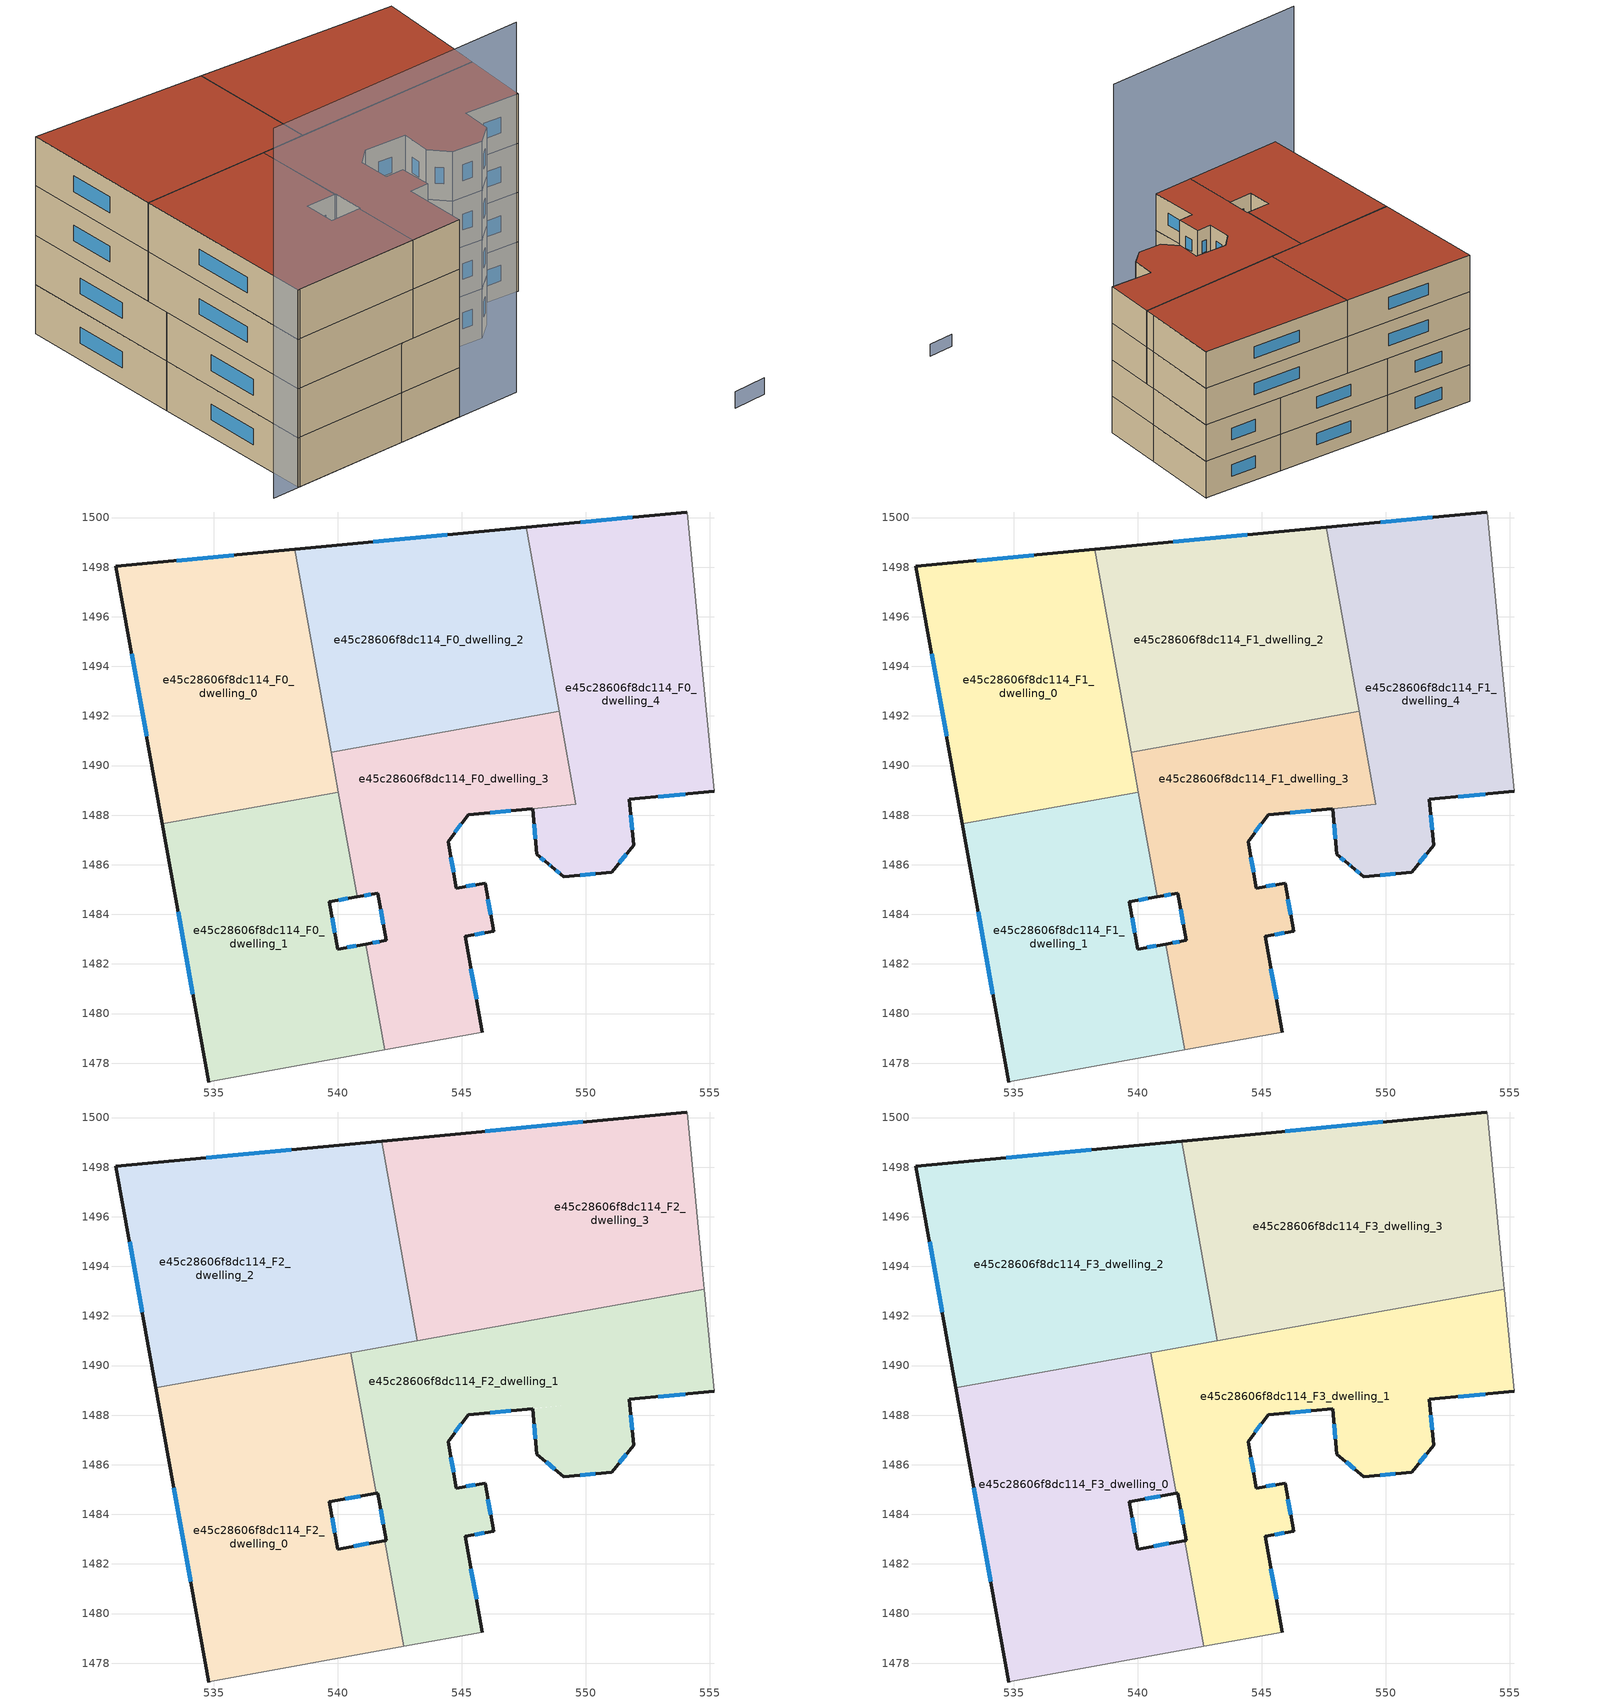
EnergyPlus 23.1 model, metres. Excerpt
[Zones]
e45c28606f8dc114_F0_dwelling_0
 floor ground (EU_floor_Construction): 538.27,1498.72 540.03,1488.92 532.93,1487.65 531.06,1498.03 z0
 wall outside (EU_wall_Construction): 538.27,1498.72 531.06,1498.03 532.93,1487.65 z0:3
 wall to e45c28606f8dc114_F0_dwelling_1 (EU_wall_Construction): 532.93,1487.65 540.03,1488.92 z0:3
 wall to e45c28606f8dc114_F0_dwelling_2 (EU_wall_Construction): 539.74,1490.54 538.27,1498.72 z0:3
 wall to e45c28606f8dc114_F0_dwelling_3 (EU_wall_Construction): 540.03,1488.93 539.74,1490.54 z0:3
 window (EU_Window_Construction): 531.7,1494.5 532.29,1491.18 / 535.82,1498.49 533.51,1498.27 z1.02:1.98
e45c28606f8dc114_F0_dwelling_1
 floor ground (EU_floor_Construction): 540.03,1488.92 540.79,1484.71 539.67,1484.51 540.01,1482.6 541.13,1482.81 541.9,1478.54 534.92,1477.27 534.8,1477.24 532.93,1487.65 z0
 wall outside (EU_wall_Construction): 541.13,1482.81 540.01,1482.6 539.67,1484.51 540.79,1484.71 / 532.93,1487.65 534.8,1477.24 z0:3
 wall to e45c28606f8dc114_F0_dwelling_3 (EU_wall_Construction): 541.9,1478.54 541.13,1482.81 / 540.79,1484.71 540.03,1488.92 z0:3
 wall adiabatic (EU_wall_Construction): 534.8,1477.24 534.92,1477.27 541.9,1478.54 z0:3
 window (EU_Window_Construction): 539.89,1483.25 539.78,1483.86 / 540.75,1482.74 540.39,1482.67 / 533.57,1484.11 534.17,1480.78 / 540.05,1484.58 540.41,1484.64 z1.02:1.98
e45c28606f8dc114_F0_dwelling_2
 floor ground (EU_floor_Construction): 547.59,1499.61 548.93,1492.19 539.74,1490.54 538.27,1498.72 z0
 wall outside (EU_wall_Construction): 547.59,1499.61 538.27,1498.72 z0:3
 wall to e45c28606f8dc114_F0_dwelling_3 (EU_wall_Construction): 539.74,1490.54 548.93,1492.19 z0:3
 wall to e45c28606f8dc114_F0_dwelling_4 (EU_wall_Construction): 548.93,1492.19 547.59,1499.61 z0:3
 window (EU_Window_Construction): 544.42,1499.3 541.44,1499.02 z1.02:1.98
e45c28606f8dc114_F0_dwelling_3
 floor ground (EU_floor_Construction): 548.93,1492.19 549.6,1488.44 545.26,1488.02 544.45,1486.94 544.79,1485.05 545.94,1485.26 546.3,1483.32 545.14,1483.12 545.84,1479.25 541.9,1478.54 541.13,1482.81 541.96,1482.96 541.62,1484.86 540.79,1484.71 539.74,1490.54 z0
 wall outside (EU_wall_Construction): 545.84,1479.25 545.14,1483.12 546.3,1483.32 545.94,1485.26 544.79,1485.05 544.45,1486.94 545.26,1488.02 547.85,1488.27 / 540.79,1484.71 541.62,1484.86 541.96,1482.96 541.13,1482.81 z0:3
 wall adiabatic (EU_wall_Construction): 541.9,1478.54 545.84,1479.25 z0:3
 wall to e45c28606f8dc114_F0_dwelling_4 (EU_wall_Construction): 547.86,1488.27 549.6,1488.43 / 549.6,1488.44 548.93,1492.19 z0:3
 window (EU_Window_Construction): 545.55,1485.19 545.18,1485.13 / 546.17,1483.98 546.06,1484.6 / 545.53,1483.19 545.9,1483.25 / 545.6,1480.57 545.38,1481.8 / 541.68,1482.9 541.41,1482.86 / 541.74,1484.21 541.85,1483.6 / 541.07,1484.76 541.34,1484.81 / 546.14,1488.11 546.97,1488.18 / 544.73,1487.31 544.99,1487.65 / 544.67,1485.7 544.57,1486.3 z1.02:1.98
e45c28606f8dc114_F0_dwelling_4
 floor ground (EU_floor_Construction): 554.1,1500.22 554.7,1493.89 555.18,1488.96 551.76,1488.63 551.94,1486.79 551.04,1485.7 549.13,1485.52 548.63,1485.93 548.49,1486.04 548.03,1486.42 547.86,1488.27 549.6,1488.43 547.59,1499.61 554.07,1500.22 z0
 wall outside (EU_wall_Construction): 554.07,1500.22 547.59,1499.61 / 547.86,1488.27 548.03,1486.42 548.49,1486.04 548.63,1485.93 549.13,1485.52 551.04,1485.7 551.94,1486.79 551.76,1488.63 555.18,1488.96 z0:3
 wall adiabatic (EU_wall_Construction): 555.18,1488.96 554.7,1493.89 554.1,1500.22 554.07,1500.22 z0:3
 window (EU_Window_Construction): 551.87,1500.01 549.8,1499.82 / 552.92,1488.75 554.01,1488.85 / 551.88,1487.42 551.82,1488.01 / 551.35,1486.07 551.64,1486.42 / 549.78,1485.58 550.39,1485.64 / 548.8,1485.79 548.96,1485.66 / 548.54,1486 548.58,1485.97 / 548.19,1486.29 548.34,1486.17 / 547.92,1487.64 547.97,1487.05 z1.02:1.98
e45c28606f8dc114_F1_dwelling_0
 floor to e45c28606f8dc114_F0_dwelling_0 (EU_floor_Construction): 538.27,1498.72 540.03,1488.92 532.93,1487.65 531.06,1498.03 z3
 wall outside (EU_wall_Construction): 538.27,1498.72 531.06,1498.03 532.93,1487.65 z3:6
 wall to e45c28606f8dc114_F1_dwelling_1 (EU_wall_Construction): 532.93,1487.65 540.03,1488.92 z3:6
 wall to e45c28606f8dc114_F1_dwelling_2 (EU_wall_Construction): 539.74,1490.54 538.27,1498.72 z3:6
 wall to e45c28606f8dc114_F1_dwelling_3 (EU_wall_Construction): 540.03,1488.93 539.74,1490.54 z3:6
 window (EU_Window_Construction): 531.7,1494.5 532.29,1491.18 / 535.82,1498.49 533.51,1498.27 z4.02:4.98
e45c28606f8dc114_F1_dwelling_1
 floor to e45c28606f8dc114_F0_dwelling_1 (EU_floor_Construction): 540.03,1488.92 540.79,1484.71 539.67,1484.51 540.01,1482.6 541.13,1482.81 541.9,1478.54 534.92,1477.27 534.8,1477.24 532.93,1487.65 z3
 wall outside (EU_wall_Construction): 541.13,1482.81 540.01,1482.6 539.67,1484.51 540.79,1484.71 / 532.93,1487.65 534.8,1477.24 z3:6
 wall to e45c28606f8dc114_F1_dwelling_3 (EU_wall_Construction): 541.9,1478.54 541.13,1482.81 / 540.79,1484.71 540.03,1488.92 z3:6
 wall adiabatic (EU_wall_Construction): 534.8,1477.24 534.92,1477.27 541.9,1478.54 z3:6
 window (EU_Window_Construction): 539.89,1483.25 539.78,1483.86 / 540.75,1482.74 540.39,1482.67 / 533.57,1484.11 534.17,1480.78 / 540.05,1484.58 540.41,1484.64 z4.02:4.98
e45c28606f8dc114_F1_dwelling_2
 floor to e45c28606f8dc114_F0_dwelling_2 (EU_floor_Construction): 547.59,1499.61 548.93,1492.19 539.74,1490.54 538.27,1498.72 z3
 wall outside (EU_wall_Construction): 547.59,1499.61 538.27,1498.72 z3:6
 wall to e45c28606f8dc114_F1_dwelling_3 (EU_wall_Construction): 539.74,1490.54 548.93,1492.19 z3:6
 wall to e45c28606f8dc114_F1_dwelling_4 (EU_wall_Construction): 548.93,1492.19 547.59,1499.61 z3:6
 window (EU_Window_Construction): 544.42,1499.3 541.44,1499.02 z4.02:4.98
e45c28606f8dc114_F1_dwelling_3
 floor to e45c28606f8dc114_F0_dwelling_3 (EU_floor_Construction): 548.93,1492.19 549.6,1488.44 545.26,1488.02 544.45,1486.94 544.79,1485.05 545.94,1485.26 546.3,1483.32 545.14,1483.12 545.84,1479.25 541.9,1478.54 541.13,1482.81 541.96,1482.96 541.62,1484.86 540.79,1484.71 539.74,1490.54 z3
 wall outside (EU_wall_Construction): 545.84,1479.25 545.14,1483.12 546.3,1483.32 545.94,1485.26 544.79,1485.05 544.45,1486.94 545.26,1488.02 547.85,1488.27 / 540.79,1484.71 541.62,1484.86 541.96,1482.96 541.13,1482.81 z3:6
 wall adiabatic (EU_wall_Construction): 541.9,1478.54 545.84,1479.25 z3:6
 wall to e45c28606f8dc114_F1_dwelling_4 (EU_wall_Construction): 547.86,1488.27 549.6,1488.43 / 549.6,1488.44 548.93,1492.19 z3:6
 window (EU_Window_Construction): 545.55,1485.19 545.18,1485.13 / 546.17,1483.98 546.06,1484.6 / 545.53,1483.19 545.9,1483.25 / 545.6,1480.57 545.38,1481.8 / 541.68,1482.9 541.41,1482.86 / 541.74,1484.21 541.85,1483.6 / 541.07,1484.76 541.34,1484.81 / 546.14,1488.11 546.97,1488.18 / 544.73,1487.31 544.99,1487.65 / 544.67,1485.7 544.57,1486.3 z4.02:4.98
e45c28606f8dc114_F1_dwelling_4
 floor to e45c28606f8dc114_F0_dwelling_4 (EU_floor_Construction): 554.1,1500.22 554.7,1493.89 555.18,1488.96 551.76,1488.63 551.94,1486.79 551.04,1485.7 549.13,1485.52 548.63,1485.93 548.49,1486.04 548.03,1486.42 547.86,1488.27 549.6,1488.43 547.59,1499.61 554.07,1500.22 z3
 wall outside (EU_wall_Construction): 554.07,1500.22 547.59,1499.61 / 547.86,1488.27 548.03,1486.42 548.49,1486.04 548.63,1485.93 549.13,1485.52 551.04,1485.7 551.94,1486.79 551.76,1488.63 555.18,1488.96 z3:6
 wall adiabatic (EU_wall_Construction): 555.18,1488.96 554.7,1493.89 554.1,1500.22 554.07,1500.22 z3:6
 window (EU_Window_Construction): 551.87,1500.01 549.8,1499.82 / 552.92,1488.75 554.01,1488.85 / 551.88,1487.42 551.82,1488.01 / 551.35,1486.07 551.64,1486.42 / 549.78,1485.58 550.39,1485.64 / 548.8,1485.79 548.96,1485.66 / 548.54,1486 548.58,1485.97 / 548.19,1486.29 548.34,1486.17 / 547.92,1487.64 547.97,1487.05 z4.02:4.98
e45c28606f8dc114_F2_dwelling_0
 floor to e45c28606f8dc114_F1_dwelling_1 (EU_floor_Construction): 540.03,1488.92 540.79,1484.71 539.67,1484.51 540.01,1482.6 541.13,1482.81 541.9,1478.54 534.92,1477.27 534.8,1477.24 532.93,1487.65 z6
 floor to e45c28606f8dc114_F1_dwelling_0 (EU_floor_Construction): 539.77,1490.38 540.03,1488.92 532.93,1487.65 532.67,1489.11 z6
 floor to e45c28606f8dc114_F1_dwelling_3 (EU_floor_Construction): 541.89,1482.94 542.66,1478.68 541.9,1478.54 541.13,1482.81 z6; 540.53,1490.52 541.55,1484.85 540.79,1484.71 539.77,1490.38 z6
 wall outside (EU_wall_Construction): 541.89,1482.94 540.01,1482.6 539.67,1484.51 541.55,1484.85 / 532.67,1489.11 534.8,1477.24 z6:9
 wall to e45c28606f8dc114_F2_dwelling_1 (EU_wall_Construction): 541.55,1484.85 540.53,1490.52 / 542.66,1478.68 541.89,1482.94 z6:9
 wall adiabatic (EU_wall_Construction): 534.8,1477.24 534.92,1477.27 542.66,1478.68 z6:9
 wall to e45c28606f8dc114_F2_dwelling_2 (EU_wall_Construction): 540.53,1490.52 532.67,1489.11 z6:9
 window (EU_Window_Construction): 540.31,1484.62 540.91,1484.73 / 539.89,1483.25 539.78,1483.86 / 541.25,1482.83 540.65,1482.72 / 533.39,1485.07 534.08,1481.28 z7.02:7.98
e45c28606f8dc114_F2_dwelling_1
 floor to e45c28606f8dc114_F1_dwelling_3 (EU_floor_Construction): 548.96,1492.04 549.6,1488.43 545.26,1488.02 544.45,1486.94 544.79,1485.05 545.94,1485.26 546.3,1483.32 545.14,1483.12 545.84,1479.25 542.66,1478.68 541.89,1482.94 541.96,1482.96 541.62,1484.86 541.55,1484.85 540.53,1490.52 z6
 floor to e45c28606f8dc114_F1_dwelling_4 (EU_floor_Construction): 554.78,1493.08 555.18,1488.96 551.76,1488.63 551.94,1486.79 551.04,1485.7 549.13,1485.52 548.56,1485.98 548.49,1486.04 548.03,1486.42 547.86,1488.27 549.6,1488.43 548.96,1492.04 z6
 wall outside (EU_wall_Construction): 545.84,1479.25 545.14,1483.12 546.3,1483.32 545.94,1485.26 544.79,1485.05 544.45,1486.94 545.26,1488.02 547.86,1488.27 548.03,1486.42 549.13,1485.52 551.04,1485.7 551.94,1486.79 551.76,1488.63 555.18,1488.96 / 541.55,1484.85 541.62,1484.86 541.96,1482.96 541.89,1482.94 z6:9
 wall adiabatic (EU_wall_Construction): 542.66,1478.68 545.84,1479.25 / 555.18,1488.96 554.78,1493.08 z6:9
 wall to e45c28606f8dc114_F2_dwelling_3 (EU_wall_Construction): 554.78,1493.08 543.22,1491 z6:9
 wall to e45c28606f8dc114_F2_dwelling_2 (EU_wall_Construction): 543.22,1491 540.53,1490.52 z6:9
 window (EU_Window_Construction): 548.4,1486.11 548.75,1485.83 / 547.92,1487.64 547.97,1487.05 / 546.15,1488.11 546.98,1488.18 / 544.73,1487.31 544.99,1487.65 / 544.67,1485.7 544.57,1486.3 / 545.55,1485.19 545.18,1485.13 / 546.17,1483.98 546.06,1484.6 / 545.53,1483.19 545.9,1483.25 / 545.6,1480.57 545.38,1481.8 / 541.74,1484.21 541.85,1483.6 / 552.92,1488.75 554.01,1488.85 / 551.88,1487.42 551.82,1488.01 / 551.35,1486.07 551.64,1486.42 / 549.78,1485.58 550.39,1485.64 z7.02:7.98
e45c28606f8dc114_F2_dwelling_2
 floor to e45c28606f8dc114_F1_dwelling_0 (EU_floor_Construction): 538.27,1498.72 539.77,1490.38 532.67,1489.11 531.06,1498.03 z6
 floor to e45c28606f8dc114_F1_dwelling_2 (EU_floor_Construction): 541.77,1499.05 543.19,1491.16 539.74,1490.54 538.27,1498.72 z6
 floor to e45c28606f8dc114_F1_dwelling_3 (EU_floor_Construction): 543.19,1491.16 543.22,1491 539.77,1490.38 539.74,1490.54 z6
 wall outside (EU_wall_Construction): 541.77,1499.05 531.06,1498.03 532.67,1489.11 z6:9
 wall to e45c28606f8dc114_F2_dwelling_3 (EU_wall_Construction): 543.22,1491 541.77,1499.05 z6:9
 window (EU_Window_Construction): 531.61,1495 532.12,1492.14 / 538.13,1498.71 534.7,1498.38 z7.02:7.98
e45c28606f8dc114_F2_dwelling_3
 floor to e45c28606f8dc114_F1_dwelling_2 (EU_floor_Construction): 547.59,1499.61 548.93,1492.19 543.19,1491.16 541.77,1499.05 z6
 floor to e45c28606f8dc114_F1_dwelling_4 (EU_floor_Construction): 554.1,1500.22 554.7,1493.89 554.78,1493.08 548.96,1492.04 548.93,1492.19 547.59,1499.61 554.07,1500.22 z6
 floor to e45c28606f8dc114_F1_dwelling_3 (EU_floor_Construction): 548.93,1492.19 548.96,1492.04 543.22,1491 543.19,1491.16 z6
 wall outside (EU_wall_Construction): 554.07,1500.22 541.77,1499.05 z6:9
 wall adiabatic (EU_wall_Construction): 554.78,1493.08 554.7,1493.89 554.1,1500.22 554.07,1500.22 z6:9
 window (EU_Window_Construction): 549.89,1499.82 545.95,1499.45 z7.02:7.98
e45c28606f8dc114_F3_dwelling_0
 floor to e45c28606f8dc114_F2_dwelling_0 (EU_floor_Construction): 540.53,1490.52 541.55,1484.85 539.67,1484.51 540.01,1482.6 541.89,1482.94 542.66,1478.68 534.92,1477.27 534.8,1477.24 532.67,1489.11 z9
 wall outside (EU_wall_Construction): 541.89,1482.94 540.01,1482.6 539.67,1484.51 541.55,1484.85 / 532.67,1489.11 534.8,1477.24 z9:12
 wall to e45c28606f8dc114_F3_dwelling_1 (EU_wall_Construction): 541.55,1484.85 540.53,1490.52 / 542.66,1478.68 541.89,1482.94 z9:12
 wall adiabatic (EU_wall_Construction): 534.8,1477.24 534.92,1477.27 542.66,1478.68 z9:12
 wall to e45c28606f8dc114_F3_dwelling_2 (EU_wall_Construction): 540.53,1490.52 532.67,1489.11 z9:12
 window (EU_Window_Construction): 540.31,1484.62 540.91,1484.73 / 539.89,1483.25 539.78,1483.86 / 541.25,1482.83 540.65,1482.72 / 533.39,1485.07 534.08,1481.28 z10.02:10.98
 roof outside (EU_roof_Construction): 542.66,1478.68 541.89,1482.94 540.01,1482.6 539.67,1484.51 541.55,1484.85 540.53,1490.52 532.67,1489.11 534.8,1477.24 534.92,1477.27 z12
e45c28606f8dc114_F3_dwelling_1
 floor to e45c28606f8dc114_F2_dwelling_1 (EU_floor_Construction): 554.78,1493.08 555.18,1488.96 551.76,1488.63 551.94,1486.79 551.04,1485.7 549.13,1485.52 548.03,1486.42 547.86,1488.27 545.26,1488.02 544.45,1486.94 544.79,1485.05 545.94,1485.26 546.3,1483.32 545.14,1483.12 545.84,1479.25 542.66,1478.68 541.89,1482.94 541.96,1482.96 541.62,1484.86 541.55,1484.85 540.53,1490.52 z9
 wall outside (EU_wall_Construction): 545.84,1479.25 545.14,1483.12 546.3,1483.32 545.94,1485.26 544.79,1485.05 544.45,1486.94 545.26,1488.02 547.86,1488.27 548.03,1486.42 549.13,1485.52 551.04,1485.7 551.94,1486.79 551.76,1488.63 555.18,1488.96 / 541.55,1484.85 541.62,1484.86 541.96,1482.96 541.89,1482.94 z9:12
 wall adiabatic (EU_wall_Construction): 542.66,1478.68 545.84,1479.25 / 555.18,1488.96 554.78,1493.08 z9:12
 wall to e45c28606f8dc114_F3_dwelling_3 (EU_wall_Construction): 554.78,1493.08 543.22,1491 z9:12
 wall to e45c28606f8dc114_F3_dwelling_2 (EU_wall_Construction): 543.22,1491 540.53,1490.52 z9:12
 window (EU_Window_Construction): 548.4,1486.11 548.75,1485.83 / 547.92,1487.64 547.97,1487.05 / 546.15,1488.11 546.98,1488.18 / 544.73,1487.31 544.99,1487.65 / 544.67,1485.7 544.57,1486.3 / 545.55,1485.19 545.18,1485.13 / 546.17,1483.98 546.06,1484.6 / 545.53,1483.19 545.9,1483.25 / 545.6,1480.57 545.38,1481.8 / 541.74,1484.21 541.85,1483.6 / 552.92,1488.75 554.01,1488.85 / 551.88,1487.42 551.82,1488.01 / 551.35,1486.07 551.64,1486.42 / 549.78,1485.58 550.39,1485.64 z10.02:10.98
 roof outside (EU_roof_Construction): 551.04,1485.7 551.94,1486.79 551.76,1488.63 555.18,1488.96 554.78,1493.08 540.53,1490.52 541.55,1484.85 541.62,1484.86 541.96,1482.96 541.89,1482.94 542.66,1478.68 545.84,1479.25 545.14,1483.12 546.3,1483.32 545.94,1485.26 544.79,1485.05 544.45,1486.94 545.26,1488.02 547.86,1488.27 548.03,1486.42 549.13,1485.52 z12
e45c28606f8dc114_F3_dwelling_2
 floor to e45c28606f8dc114_F2_dwelling_2 (EU_floor_Construction): 541.77,1499.05 543.22,1491 532.67,1489.11 531.06,1498.03 z9
 wall outside (EU_wall_Construction): 541.77,1499.05 531.06,1498.03 532.67,1489.11 z9:12
 wall to e45c28606f8dc114_F3_dwelling_3 (EU_wall_Construction): 543.22,1491 541.77,1499.05 z9:12
 window (EU_Window_Construction): 531.61,1495 532.12,1492.14 / 538.13,1498.71 534.7,1498.38 z10.02:10.98
 roof outside (EU_roof_Construction): 543.22,1491 541.77,1499.05 531.06,1498.03 532.67,1489.11 z12
e45c28606f8dc114_F3_dwelling_3
 floor to e45c28606f8dc114_F2_dwelling_3 (EU_floor_Construction): 554.1,1500.22 554.7,1493.89 554.78,1493.08 543.22,1491 541.77,1499.05 554.07,1500.22 z9
 wall outside (EU_wall_Construction): 554.07,1500.22 541.77,1499.05 z9:12
 wall adiabatic (EU_wall_Construction): 554.78,1493.08 554.7,1493.89 554.1,1500.22 554.07,1500.22 z9:12
 window (EU_Window_Construction): 549.89,1499.82 545.95,1499.45 z10.02:10.98
 roof outside (EU_roof_Construction): 554.78,1493.08 554.7,1493.89 554.1,1500.22 554.07,1500.22 541.77,1499.05 543.22,1491 z12
shading: 558.77,1472.67 560.83,1473.12 z0:1; 533.13,1476.95 549.72,1479.96 z0:22.5
[Building]
EU S2 Campaign: North Axis=0; Terrain=City; Solar Distribution=FullExterior
[Site:Location]
Vienna: Latitude=48; Longitude=16.5; Time Zone=1; Elevation=183
[SizingPeriod:WeatherFileDays]
AnnualSizingPeriod: Begin Month=1; Begin Day of Month=1; End Month=12; End Day of Month=31; Day of Week for Start Day=Monday; Use Weather File Daylight Saving Period=No; Use Weather File Rain and Snow Indicators=No
[MATERIAL]
EU_InternalMass_Material: Roughness=MediumRough; Thickness=0.1; Conductivity=1; Density=1800; Specific Heat=900; Thermal Absorptance=0.9; Solar Absorptance=0.7; Visible Absorptance=0.7
[MATERIAL:NOMASS] Roughness=MediumRough; Thermal Absorptance=0.9; Solar Absorptance=0.7; Visible Absorptance=0.7
Name | Thermal Resistance
EU_wall_NoMass | 0.942466
EU_roof_NoMass | 0.551687
EU_floor_NoMass | 0.66527
[WINDOWMATERIAL:SIMPLEGLAZINGSYSTEM]
EU_Window_SimpleGlazing: UFactor=2.03367; Solar Heat Gain Coefficient=0.65; Visible Transmittance=0.65
[CONSTRUCTION]
EU_wall_Construction: EU_wall_NoMass
EU_roof_Construction: EU_roof_NoMass
EU_floor_Construction: EU_floor_NoMass
EU_Window_Construction: EU_Window_SimpleGlazing
EU_InternalMass_Construction: EU_InternalMass_Material
[ZONE] Type=1; Multiplier=1; Ceiling Height=autocalculate; Floor Area=autocalculate; Part of Total Floor Area=Yes
Name | Volume
e45c28606f8dc114_F0_dwelling_0; e45c28606f8dc114_F1_dwelling_0 | 221.879
e45c28606f8dc114_F2_dwelling_0; e45c28606f8dc114_F3_dwelling_0 | 277.36
e45c28606f8dc114_F0_dwelling_1; e45c28606f8dc114_F1_dwelling_1 | 221.88
e45c28606f8dc114_F2_dwelling_1; e45c28606f8dc114_F3_dwelling_1 | 277.359
e45c28606f8dc114_F0_dwelling_2; e45c28606f8dc114_F1_dwelling_2 | 221.877
e45c28606f8dc114_F2_dwelling_2; e45c28606f8dc114_F3_dwelling_2 | 277.367
e45c28606f8dc114_F0_dwelling_3; e45c28606f8dc114_F1_dwelling_3 | 207.316
e45c28606f8dc114_F2_dwelling_3; e45c28606f8dc114_F3_dwelling_3 | 277.369
e45c28606f8dc114_F0_dwelling_4; e45c28606f8dc114_F1_dwelling_4 | 236.421
[INTERNALMASS] Construction=EU_InternalMass_Construction
Name | Zone or ZoneList | Surface Area
e45c28606f8dc114_F0_dwelling_0_EU_InternalMass | e45c28606f8dc114_F0_dwelling_0 | 73.96
e45c28606f8dc114_F0_dwelling_1_EU_InternalMass | e45c28606f8dc114_F0_dwelling_1 | 73.961
e45c28606f8dc114_F0_dwelling_2_EU_InternalMass | e45c28606f8dc114_F0_dwelling_2 | 73.9584
e45c28606f8dc114_F0_dwelling_3_EU_InternalMass | e45c28606f8dc114_F0_dwelling_3 | 69.1157
e45c28606f8dc114_F0_dwelling_4_EU_InternalMass | e45c28606f8dc114_F0_dwelling_4 | 78.8069
e45c28606f8dc114_F1_dwelling_0_EU_InternalMass | e45c28606f8dc114_F1_dwelling_0 | 73.96
e45c28606f8dc114_F1_dwelling_1_EU_InternalMass | e45c28606f8dc114_F1_dwelling_1 | 73.961
e45c28606f8dc114_F1_dwelling_2_EU_InternalMass | e45c28606f8dc114_F1_dwelling_2 | 73.9584
e45c28606f8dc114_F1_dwelling_3_EU_InternalMass | e45c28606f8dc114_F1_dwelling_3 | 69.1157
e45c28606f8dc114_F1_dwelling_4_EU_InternalMass | e45c28606f8dc114_F1_dwelling_4 | 78.8069
e45c28606f8dc114_F2_dwelling_0_EU_InternalMass | e45c28606f8dc114_F2_dwelling_0 | 92.4534
e45c28606f8dc114_F2_dwelling_1_EU_InternalMass | e45c28606f8dc114_F2_dwelling_1 | 92.453
e45c28606f8dc114_F2_dwelling_2_EU_InternalMass | e45c28606f8dc114_F2_dwelling_2 | 92.4559
e45c28606f8dc114_F2_dwelling_3_EU_InternalMass | e45c28606f8dc114_F2_dwelling_3 | 92.4561
e45c28606f8dc114_F3_dwelling_0_EU_InternalMass | e45c28606f8dc114_F3_dwelling_0 | 92.4534
e45c28606f8dc114_F3_dwelling_1_EU_InternalMass | e45c28606f8dc114_F3_dwelling_1 | 92.453
e45c28606f8dc114_F3_dwelling_2_EU_InternalMass | e45c28606f8dc114_F3_dwelling_2 | 92.4559
e45c28606f8dc114_F3_dwelling_3_EU_InternalMass | e45c28606f8dc114_F3_dwelling_3 | 92.4561
[OTHEREQUIPMENT] Fuel Type=Electricity; Design Level Calculation Method=Watts/Area; Power per Zone Floor Area=1; Fraction Latent=0; Fraction Radiant=0; Fraction Lost=0; Carbon Dioxide Generation Rate=0; EndUse Subcategory=EU_Step8_InternalGains
Name | Zone or ZoneList or Space or SpaceList | Schedule
EU_Step8_InternalGain_e45c28606f8dc114_F0_dwelling_0_f000 | e45c28606f8dc114_F0_dwelling_0 | EU_Step8_GainSchedule_e45c28606f8dc114_F0_dwelling_0_f000
EU_Step8_InternalGain_e45c28606f8dc114_F0_dwelling_1_f000 | e45c28606f8dc114_F0_dwelling_1 | EU_Step8_GainSchedule_e45c28606f8dc114_F0_dwelling_1_f000
EU_Step8_InternalGain_e45c28606f8dc114_F0_dwelling_2_f000 | e45c28606f8dc114_F0_dwelling_2 | EU_Step8_GainSchedule_e45c28606f8dc114_F0_dwelling_2_f000
EU_Step8_InternalGain_e45c28606f8dc114_F0_dwelling_3_f000 | e45c28606f8dc114_F0_dwelling_3 | EU_Step8_GainSchedule_e45c28606f8dc114_F0_dwelling_3_f000
EU_Step8_InternalGain_e45c28606f8dc114_F0_dwelling_4_f000 | e45c28606f8dc114_F0_dwelling_4 | EU_Step8_GainSchedule_e45c28606f8dc114_F0_dwelling_4_f000
EU_Step8_InternalGain_e45c28606f8dc114_F1_dwelling_0_f000 | e45c28606f8dc114_F1_dwelling_0 | EU_Step8_GainSchedule_e45c28606f8dc114_F1_dwelling_0_f000
EU_Step8_InternalGain_e45c28606f8dc114_F1_dwelling_1_f000 | e45c28606f8dc114_F1_dwelling_1 | EU_Step8_GainSchedule_e45c28606f8dc114_F1_dwelling_1_f000
EU_Step8_InternalGain_e45c28606f8dc114_F1_dwelling_2_f000 | e45c28606f8dc114_F1_dwelling_2 | EU_Step8_GainSchedule_e45c28606f8dc114_F1_dwelling_2_f000
EU_Step8_InternalGain_e45c28606f8dc114_F1_dwelling_3_f000 | e45c28606f8dc114_F1_dwelling_3 | EU_Step8_GainSchedule_e45c28606f8dc114_F1_dwelling_3_f000
EU_Step8_InternalGain_e45c28606f8dc114_F1_dwelling_4_f000 | e45c28606f8dc114_F1_dwelling_4 | EU_Step8_GainSchedule_e45c28606f8dc114_F1_dwelling_4_f000
EU_Step8_InternalGain_e45c28606f8dc114_F2_dwelling_0_f000 | e45c28606f8dc114_F2_dwelling_0 | EU_Step8_GainSchedule_e45c28606f8dc114_F2_dwelling_0_f000
EU_Step8_InternalGain_e45c28606f8dc114_F2_dwelling_1_f000 | e45c28606f8dc114_F2_dwelling_1 | EU_Step8_GainSchedule_e45c28606f8dc114_F2_dwelling_1_f000
EU_Step8_InternalGain_e45c28606f8dc114_F2_dwelling_2_f000 | e45c28606f8dc114_F2_dwelling_2 | EU_Step8_GainSchedule_e45c28606f8dc114_F2_dwelling_2_f000
EU_Step8_InternalGain_e45c28606f8dc114_F2_dwelling_3_f000 | e45c28606f8dc114_F2_dwelling_3 | EU_Step8_GainSchedule_e45c28606f8dc114_F2_dwelling_3_f000
EU_Step8_InternalGain_e45c28606f8dc114_F3_dwelling_0_f000 | e45c28606f8dc114_F3_dwelling_0 | EU_Step8_GainSchedule_e45c28606f8dc114_F3_dwelling_0_f000
EU_Step8_InternalGain_e45c28606f8dc114_F3_dwelling_1_f000 | e45c28606f8dc114_F3_dwelling_1 | EU_Step8_GainSchedule_e45c28606f8dc114_F3_dwelling_1_f000
EU_Step8_InternalGain_e45c28606f8dc114_F3_dwelling_2_f000 | e45c28606f8dc114_F3_dwelling_2 | EU_Step8_GainSchedule_e45c28606f8dc114_F3_dwelling_2_f000
EU_Step8_InternalGain_e45c28606f8dc114_F3_dwelling_3_f000 | e45c28606f8dc114_F3_dwelling_3 | EU_Step8_GainSchedule_e45c28606f8dc114_F3_dwelling_3_f000
[ZONEVENTILATION:DESIGNFLOWRATE] Schedule=EU_AlwaysOn; Design Flow Rate Calculation Method=AirChanges/Hour; Air Changes per Hour=0.530523; Ventilation Type=Natural; Fan Pressure Rise=0; Fan Total Efficiency=1; Constant Term Coefficient=1; Temperature Term Coefficient=0; Velocity Term Coefficient=0; Velocity Squared Term Coefficient=0; Minimum Indoor Temperature=-100; Maximum Indoor Temperature=100; Delta Temperature=-100; Minimum Outdoor Temperature=-100; Maximum Outdoor Temperature=100; Maximum Wind Speed=40
Name | Zone or ZoneList or Space or SpaceList
EU_ConstantAir_e45c28606f8dc114_F0_dwelling_0 | e45c28606f8dc114_F0_dwelling_0
EU_ConstantAir_e45c28606f8dc114_F0_dwelling_1 | e45c28606f8dc114_F0_dwelling_1
EU_ConstantAir_e45c28606f8dc114_F0_dwelling_2 | e45c28606f8dc114_F0_dwelling_2
EU_ConstantAir_e45c28606f8dc114_F0_dwelling_3 | e45c28606f8dc114_F0_dwelling_3
EU_ConstantAir_e45c28606f8dc114_F0_dwelling_4 | e45c28606f8dc114_F0_dwelling_4
EU_ConstantAir_e45c28606f8dc114_F1_dwelling_0 | e45c28606f8dc114_F1_dwelling_0
EU_ConstantAir_e45c28606f8dc114_F1_dwelling_1 | e45c28606f8dc114_F1_dwelling_1
EU_ConstantAir_e45c28606f8dc114_F1_dwelling_2 | e45c28606f8dc114_F1_dwelling_2
EU_ConstantAir_e45c28606f8dc114_F1_dwelling_3 | e45c28606f8dc114_F1_dwelling_3
EU_ConstantAir_e45c28606f8dc114_F1_dwelling_4 | e45c28606f8dc114_F1_dwelling_4
EU_ConstantAir_e45c28606f8dc114_F2_dwelling_0 | e45c28606f8dc114_F2_dwelling_0
EU_ConstantAir_e45c28606f8dc114_F2_dwelling_1 | e45c28606f8dc114_F2_dwelling_1
EU_ConstantAir_e45c28606f8dc114_F2_dwelling_2 | e45c28606f8dc114_F2_dwelling_2
EU_ConstantAir_e45c28606f8dc114_F2_dwelling_3 | e45c28606f8dc114_F2_dwelling_3
EU_ConstantAir_e45c28606f8dc114_F3_dwelling_0 | e45c28606f8dc114_F3_dwelling_0
EU_ConstantAir_e45c28606f8dc114_F3_dwelling_1 | e45c28606f8dc114_F3_dwelling_1
EU_ConstantAir_e45c28606f8dc114_F3_dwelling_2 | e45c28606f8dc114_F3_dwelling_2
EU_ConstantAir_e45c28606f8dc114_F3_dwelling_3 | e45c28606f8dc114_F3_dwelling_3
[HVACTEMPLATE:THERMOSTAT] Constant Heating Setpoint=20; Constant Cooling Setpoint=50
EU_HeatOnly_e45c28606f8dc114_F0_dwelling_0; EU_HeatOnly_e45c28606f8dc114_F0_dwelling_1; EU_HeatOnly_e45c28606f8dc114_F0_dwelling_2; EU_HeatOnly_e45c28606f8dc114_F0_dwelling_3; EU_HeatOnly_e45c28606f8dc114_F0_dwelling_4; EU_HeatOnly_e45c28606f8dc114_F1_dwelling_0; EU_HeatOnly_e45c28606f8dc114_F1_dwelling_1; EU_HeatOnly_e45c28606f8dc114_F1_dwelling_2; EU_HeatOnly_e45c28606f8dc114_F1_dwelling_3; EU_HeatOnly_e45c28606f8dc114_F1_dwelling_4; EU_HeatOnly_e45c28606f8dc114_F2_dwelling_0; EU_HeatOnly_e45c28606f8dc114_F2_dwelling_1; EU_HeatOnly_e45c28606f8dc114_F2_dwelling_2; EU_HeatOnly_e45c28606f8dc114_F2_dwelling_3; EU_HeatOnly_e45c28606f8dc114_F3_dwelling_0; EU_HeatOnly_e45c28606f8dc114_F3_dwelling_1; EU_HeatOnly_e45c28606f8dc114_F3_dwelling_2; EU_HeatOnly_e45c28606f8dc114_F3_dwelling_3
[HVACTEMPLATE:ZONE:IDEALLOADSAIRSYSTEM] System Availability Schedule=EU_AlwaysOn; Maximum Heating Supply Air Temperature=50; Minimum Cooling Supply Air Temperature=13; Maximum Heating Supply Air Humidity Ratio=0.0156; Minimum Cooling Supply Air Humidity Ratio=0.0077; Heating Limit=NoLimit; Cooling Limit=NoLimit; Heating Availability Schedule=EU_AlwaysOn; Cooling Availability Schedule=EU_CoolingOff; Dehumidification Control Type=ConstantSensibleHeatRatio; Cooling Sensible Heat Ratio=0.7; Dehumidification Setpoint=60; Humidification Control Type=None; Humidification Setpoint=30; Outdoor Air Method=None; Outdoor Air Flow Rate per Person=0.00944; Outdoor Air Flow Rate per Zone Floor Area=0; Outdoor Air Flow Rate per Zone=0; Demand Controlled Ventilation Type=None; Outdoor Air Economizer Type=NoEconomizer; Heat Recovery Type=None; Sensible Heat Recovery Effectiveness=0.7; Latent Heat Recovery Effectiveness=0.65
Name | Template Thermostat
e45c28606f8dc114_F0_dwelling_0 | EU_HeatOnly_e45c28606f8dc114_F0_dwelling_0
e45c28606f8dc114_F0_dwelling_1 | EU_HeatOnly_e45c28606f8dc114_F0_dwelling_1
e45c28606f8dc114_F0_dwelling_2 | EU_HeatOnly_e45c28606f8dc114_F0_dwelling_2
e45c28606f8dc114_F0_dwelling_3 | EU_HeatOnly_e45c28606f8dc114_F0_dwelling_3
e45c28606f8dc114_F0_dwelling_4 | EU_HeatOnly_e45c28606f8dc114_F0_dwelling_4
e45c28606f8dc114_F1_dwelling_0 | EU_HeatOnly_e45c28606f8dc114_F1_dwelling_0
e45c28606f8dc114_F1_dwelling_1 | EU_HeatOnly_e45c28606f8dc114_F1_dwelling_1
e45c28606f8dc114_F1_dwelling_2 | EU_HeatOnly_e45c28606f8dc114_F1_dwelling_2
e45c28606f8dc114_F1_dwelling_3 | EU_HeatOnly_e45c28606f8dc114_F1_dwelling_3
e45c28606f8dc114_F1_dwelling_4 | EU_HeatOnly_e45c28606f8dc114_F1_dwelling_4
e45c28606f8dc114_F2_dwelling_0 | EU_HeatOnly_e45c28606f8dc114_F2_dwelling_0
e45c28606f8dc114_F2_dwelling_1 | EU_HeatOnly_e45c28606f8dc114_F2_dwelling_1
e45c28606f8dc114_F2_dwelling_2 | EU_HeatOnly_e45c28606f8dc114_F2_dwelling_2
e45c28606f8dc114_F2_dwelling_3 | EU_HeatOnly_e45c28606f8dc114_F2_dwelling_3
e45c28606f8dc114_F3_dwelling_0 | EU_HeatOnly_e45c28606f8dc114_F3_dwelling_0
e45c28606f8dc114_F3_dwelling_1 | EU_HeatOnly_e45c28606f8dc114_F3_dwelling_1
e45c28606f8dc114_F3_dwelling_2 | EU_HeatOnly_e45c28606f8dc114_F3_dwelling_2
e45c28606f8dc114_F3_dwelling_3 | EU_HeatOnly_e45c28606f8dc114_F3_dwelling_3
[SIZING:ZONE] Zone Cooling Design Supply Air Temperature Input Method=SupplyAirTemperature; Zone Cooling Design Supply Air Temperature=13; Zone Heating Design Supply Air Temperature Input Method=SupplyAirTemperature; Zone Heating Design Supply Air Temperature=50; Zone Cooling Design Supply Air Humidity Ratio=0.008; Zone Heating Design Supply Air Humidity Ratio=0.008; Cooling Design Air Flow Method=DesignDay; Cooling Design Air Flow Rate=0; Cooling Minimum Air Flow per Zone Floor Area=0.000762; Cooling Minimum Air Flow=0; Cooling Minimum Air Flow Fraction=0.2; Heating Design Air Flow Method=DesignDay; Heating Design Air Flow Rate=0; Heating Maximum Air Flow per Zone Floor Area=0.002032; Heating Maximum Air Flow=0.141576; Heating Maximum Air Flow Fraction=0.3; Account for Dedicated Outdoor Air System=No; Dedicated Outdoor Air System Control Strategy=NeutralSupplyAir; Dedicated Outdoor Air Low Setpoint Temperature for Design=autosize; Dedicated Outdoor Air High Setpoint Temperature for Design=autosize; Zone Load Sizing Method=Sensible Load Only No Latent Load; Zone Latent Cooling Design Supply Air Humidity Ratio Input Method=HumidityRatioDifference; Zone Cooling Design Supply Air Humidity Ratio Difference=0.005; Zone Latent Heating Design Supply Air Humidity Ratio Input Method=HumidityRatioDifference; Zone Humidification Design Supply Air Humidity Ratio Difference=0.005
e45c28606f8dc114_F0_dwelling_0; e45c28606f8dc114_F0_dwelling_1; e45c28606f8dc114_F0_dwelling_2; e45c28606f8dc114_F0_dwelling_3; e45c28606f8dc114_F0_dwelling_4; e45c28606f8dc114_F1_dwelling_0; e45c28606f8dc114_F1_dwelling_1; e45c28606f8dc114_F1_dwelling_2; e45c28606f8dc114_F1_dwelling_3; e45c28606f8dc114_F1_dwelling_4; e45c28606f8dc114_F2_dwelling_0; e45c28606f8dc114_F2_dwelling_1; e45c28606f8dc114_F2_dwelling_2; e45c28606f8dc114_F2_dwelling_3; e45c28606f8dc114_F3_dwelling_0; e45c28606f8dc114_F3_dwelling_1; e45c28606f8dc114_F3_dwelling_2; e45c28606f8dc114_F3_dwelling_3
[SCHEDULE:CONSTANT]
Name | Hourly Value
EU_AlwaysOn | 1
EU_CoolingOff | 0
[SCHEDULE:FILE] Column Number=1; Rows to Skip at Top=0; Number of Hours of Data=8760; Column Separator=Comma; Interpolate to Timestep=No; Minutes per Item=60; Adjust Schedule for Daylight Savings=Yes
Name | File
EU_Step8_GainSchedule_e45c28606f8dc114_F0_dwelling_0_f000 | ../../schedules/e45c28606f8dc114/e45c28606f8dc114_F0_dwelling_0_f000_gain.csv
EU_Step8_GainSchedule_e45c28606f8dc114_F0_dwelling_1_f000 | ../../schedules/e45c28606f8dc114/e45c28606f8dc114_F0_dwelling_1_f000_gain.csv
EU_Step8_GainSchedule_e45c28606f8dc114_F0_dwelling_2_f000 | ../../schedules/e45c28606f8dc114/e45c28606f8dc114_F0_dwelling_2_f000_gain.csv
EU_Step8_GainSchedule_e45c28606f8dc114_F0_dwelling_3_f000 | ../../schedules/e45c28606f8dc114/e45c28606f8dc114_F0_dwelling_3_f000_gain.csv
EU_Step8_GainSchedule_e45c28606f8dc114_F0_dwelling_4_f000 | ../../schedules/e45c28606f8dc114/e45c28606f8dc114_F0_dwelling_4_f000_gain.csv
EU_Step8_GainSchedule_e45c28606f8dc114_F1_dwelling_0_f000 | ../../schedules/e45c28606f8dc114/e45c28606f8dc114_F1_dwelling_0_f000_gain.csv
EU_Step8_GainSchedule_e45c28606f8dc114_F1_dwelling_1_f000 | ../../schedules/e45c28606f8dc114/e45c28606f8dc114_F1_dwelling_1_f000_gain.csv
EU_Step8_GainSchedule_e45c28606f8dc114_F1_dwelling_2_f000 | ../../schedules/e45c28606f8dc114/e45c28606f8dc114_F1_dwelling_2_f000_gain.csv
EU_Step8_GainSchedule_e45c28606f8dc114_F1_dwelling_3_f000 | ../../schedules/e45c28606f8dc114/e45c28606f8dc114_F1_dwelling_3_f000_gain.csv
EU_Step8_GainSchedule_e45c28606f8dc114_F1_dwelling_4_f000 | ../../schedules/e45c28606f8dc114/e45c28606f8dc114_F1_dwelling_4_f000_gain.csv
EU_Step8_GainSchedule_e45c28606f8dc114_F2_dwelling_0_f000 | ../../schedules/e45c28606f8dc114/e45c28606f8dc114_F2_dwelling_0_f000_gain.csv
EU_Step8_GainSchedule_e45c28606f8dc114_F2_dwelling_1_f000 | ../../schedules/e45c28606f8dc114/e45c28606f8dc114_F2_dwelling_1_f000_gain.csv
EU_Step8_GainSchedule_e45c28606f8dc114_F2_dwelling_2_f000 | ../../schedules/e45c28606f8dc114/e45c28606f8dc114_F2_dwelling_2_f000_gain.csv
EU_Step8_GainSchedule_e45c28606f8dc114_F2_dwelling_3_f000 | ../../schedules/e45c28606f8dc114/e45c28606f8dc114_F2_dwelling_3_f000_gain.csv
EU_Step8_GainSchedule_e45c28606f8dc114_F3_dwelling_0_f000 | ../../schedules/e45c28606f8dc114/e45c28606f8dc114_F3_dwelling_0_f000_gain.csv
EU_Step8_GainSchedule_e45c28606f8dc114_F3_dwelling_1_f000 | ../../schedules/e45c28606f8dc114/e45c28606f8dc114_F3_dwelling_1_f000_gain.csv
EU_Step8_GainSchedule_e45c28606f8dc114_F3_dwelling_2_f000 | ../../schedules/e45c28606f8dc114/e45c28606f8dc114_F3_dwelling_2_f000_gain.csv
EU_Step8_GainSchedule_e45c28606f8dc114_F3_dwelling_3_f000 | ../../schedules/e45c28606f8dc114/e45c28606f8dc114_F3_dwelling_3_f000_gain.csv
